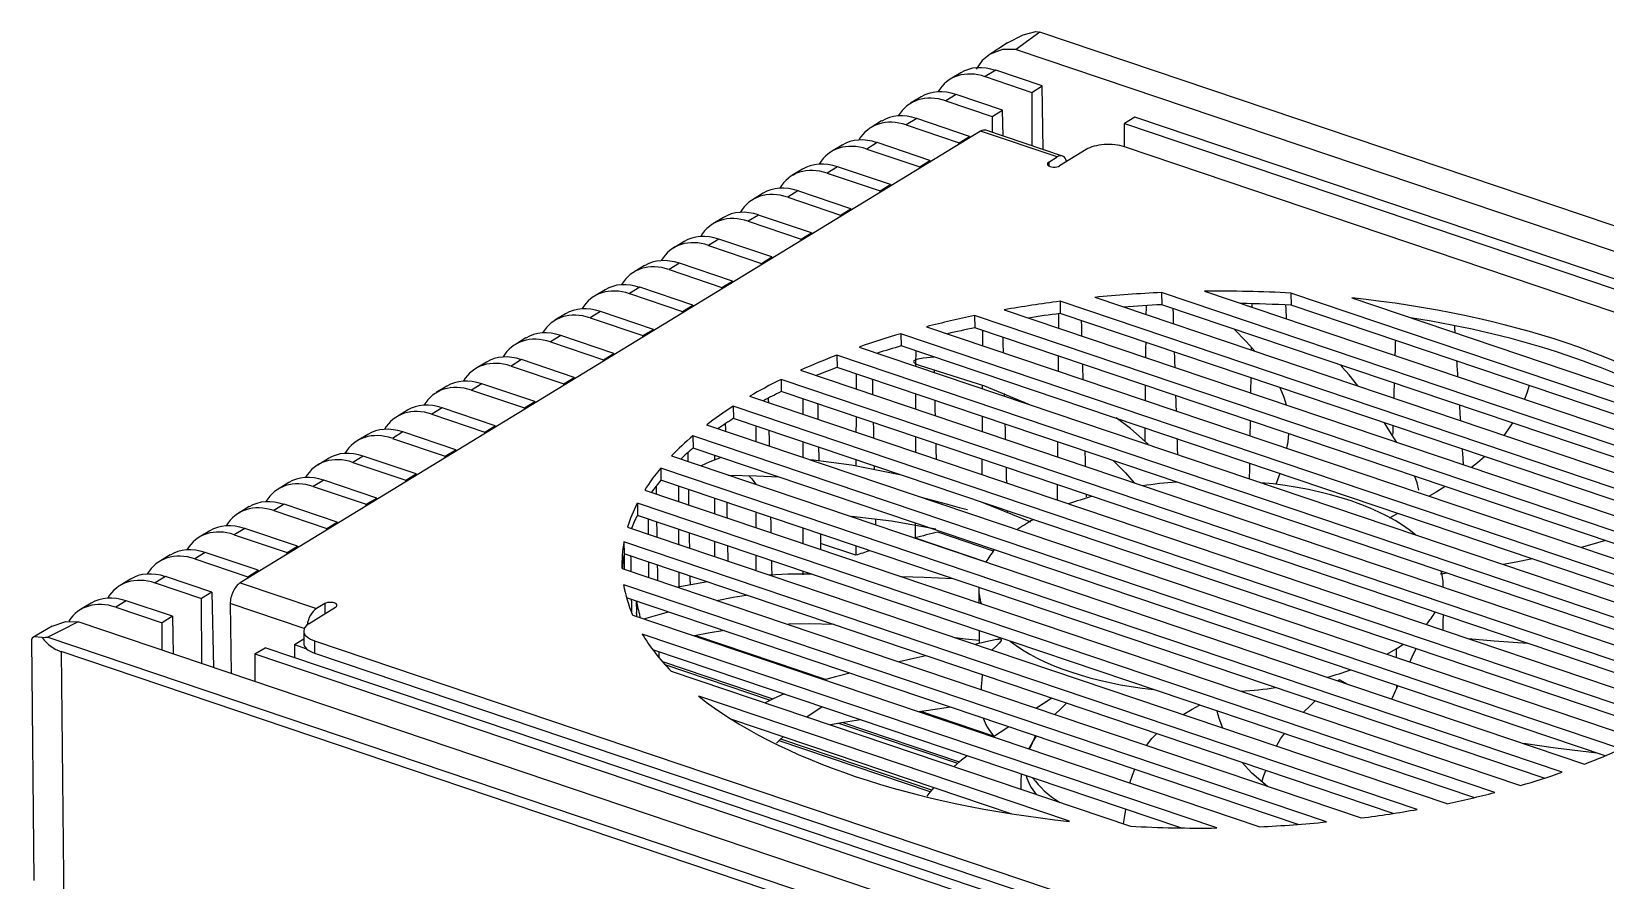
# Model space of a CAD drawing. Header units: millimetres. Extents: x 113 to 1101, y 63 to 734.
# Drawn here: x 927.9 to 1042.9, y 292.8 to 354.8 of the extents above; entities that cross this region are included whole.
import ezdxf

# ---------------------------------------------------------------- set-up
doc = ezdxf.new("R2010")
doc.units = ezdxf.units.MM

msp = doc.modelspace()

# ---------------------------------------------------------------- linework, layer by layer
for p, q in [((1098.95, 321.92), (1001.56, 354.78)), ((999.21, 354), (997.86, 353.14)), ((999.84, 353.51), (1096.76, 320.81)), ((995.79, 351.82), (995.01, 351.35)), ((998.34, 352), (997.58, 351.54)), ((1001.73, 350.86), (998.34, 352)), ((997.58, 351.54), (1000.97, 350.39)), ((1000.97, 350.39), (1001.73, 350.86)), ((1001.81, 346.21), (1001.73, 350.86)), ((992.9, 350.06), (992.12, 349.59)), ((995.45, 350.24), (994.69, 349.77)), ((994.69, 349.77), (998.08, 348.63)), ((998.84, 349.09), (995.45, 350.24)), ((1000.97, 350.39), (1000.97, 346.49)), ((992.57, 348.48), (991.81, 348.01)), ((996.43, 347.17), (992.57, 348.48)), ((998.08, 348.63), (998.84, 349.09)), ((998.08, 348.63), (998.08, 347.47)), ((998.88, 347.2), (998.84, 349.09)), ((1008.5, 348.57), (1007.74, 348.11)), ((1083.84, 323.15), (1008.5, 348.57)), ((997.24, 347.55), (943.15, 314.56)), ((990.01, 348.3), (989.24, 347.83)), ((991.81, 348.01), (995.67, 346.71)), ((1002.82, 345.67), (997.24, 347.55)), ((1003.21, 345.74), (997.63, 347.62)), ((1007.75, 346.41), (1007.74, 348.11)), ((1007.74, 348.11), (1083.08, 322.69)), ((987.13, 346.54), (986.35, 346.07)), ((989.68, 346.72), (988.92, 346.25)), ((988.92, 346.25), (992.79, 344.95)), ((993.54, 345.41), (989.68, 346.72)), ((995.67, 346.71), (996.43, 347.17)), ((995.67, 346.6), (995.67, 346.71)), ((996.43, 347.17), (996.43, 347.06)), ((1004.94, 346.21), (1003.01, 345.03)), ((1079.49, 322.2), (1007.75, 346.41)), ((986.79, 344.95), (986.03, 344.49)), ((990.66, 343.65), (986.79, 344.95)), ((992.79, 344.95), (993.54, 345.41)), ((992.79, 344.83), (992.79, 344.95)), ((993.54, 345.41), (993.55, 345.3)), ((1002.21, 345.3), (1002.82, 345.67)), ((1002.21, 345.3), (1002.22, 345.02)), ((984.24, 344.78), (983.46, 344.31)), ((986.03, 344.49), (989.9, 343.19)), ((981.35, 343.02), (980.58, 342.54)), ((983.9, 343.19), (983.15, 342.73)), ((983.15, 342.73), (987.01, 341.43)), ((987.77, 341.89), (983.9, 343.19)), ((989.9, 343.19), (990.66, 343.65)), ((989.9, 343.07), (989.9, 343.19)), ((990.66, 343.65), (990.66, 343.54)), ((987.01, 341.43), (987.77, 341.89)), ((987.77, 341.89), (987.77, 341.78)), ((978.47, 341.26), (977.69, 340.78)), ((981.02, 341.43), (980.26, 340.97)), ((980.26, 340.97), (984.13, 339.67)), ((984.88, 340.13), (981.02, 341.43)), ((987.01, 341.31), (987.01, 341.43)), ((975.58, 339.5), (974.8, 339.02)), ((978.13, 339.67), (977.37, 339.21)), ((977.37, 339.21), (981.24, 337.9)), ((982, 338.37), (978.13, 339.67)), ((984.13, 339.67), (984.88, 340.13)), ((984.13, 339.55), (984.13, 339.67)), ((984.88, 340.13), (984.89, 340.02)), ((981.24, 337.9), (982, 338.37)), ((982, 338.37), (982, 338.26)), ((972.69, 337.74), (971.92, 337.26)), ((975.24, 337.91), (974.48, 337.45)), ((974.48, 337.45), (978.35, 336.14)), ((979.11, 336.61), (975.24, 337.91)), ((981.24, 337.79), (981.24, 337.9)), ((969.81, 335.97), (969.03, 335.5)), ((972.36, 336.15), (971.6, 335.69)), ((971.6, 335.69), (975.46, 334.38)), ((976.22, 334.85), (972.36, 336.15)), ((978.35, 336.14), (979.11, 336.61)), ((978.35, 336.03), (978.35, 336.14)), ((979.11, 336.61), (979.11, 336.49)), ((1010.46, 335.77), (1010.47, 334.88)), ((1056.26, 320.32), (1010.46, 335.77)), ((1013.58, 335.86), (1055.55, 321.7)), ((1019.9, 335.73), (1019.91, 334.84)), ((1053.45, 324.41), (1019.9, 335.73)), ((975.46, 334.38), (976.22, 334.85)), ((976.22, 334.85), (976.23, 334.73)), ((1003.04, 335.13), (1003.05, 334.24)), ((1057.03, 316.91), (1003.04, 335.13)), ((1005.58, 335.42), (1056.91, 318.09)), ((1056.26, 319.43), (1010.47, 334.88)), ((1053.46, 323.52), (1019.91, 334.84)), ((1024.34, 335.38), (1051.43, 326.23)), ((966.92, 334.21), (966.14, 333.74)), ((969.47, 334.39), (968.71, 333.93)), ((968.71, 333.93), (972.58, 332.62)), ((973.34, 333.08), (969.47, 334.39)), ((975.46, 334.27), (975.46, 334.38)), ((996.8, 334.09), (996.81, 333.2)), ((1056.63, 313.9), (996.8, 334.09)), ((998.96, 334.5), (1056.89, 314.96)), ((1057.02, 316.03), (1003.05, 334.24)), ((964.03, 332.45), (963.26, 331.98)), ((966.58, 332.63), (965.82, 332.17)), ((970.45, 331.32), (966.58, 332.63)), ((972.58, 332.62), (973.34, 333.08)), ((972.58, 332.51), (972.58, 332.62)), ((973.34, 333.08), (973.34, 332.97)), ((991.42, 332.76), (991.43, 331.87)), ((1055.37, 311.18), (991.42, 332.76)), ((993.29, 333.27), (1055.92, 312.14)), ((1056.35, 313.11), (996.81, 333.2)), ((965.82, 332.17), (969.69, 330.86)), ((969.69, 330.86), (970.45, 331.32)), ((970.45, 331.32), (970.45, 331.21)), ((986.74, 331.19), (986.75, 330.3)), ((1053.42, 308.69), (986.74, 331.19)), ((988.37, 331.79), (1054.2, 309.57)), ((1054.89, 310.46), (991.43, 331.87)), ((961.14, 330.69), (960.37, 330.22)), ((963.7, 330.87), (962.94, 330.4)), ((962.94, 330.4), (966.8, 329.1)), ((967.56, 329.56), (963.7, 330.87)), ((969.69, 330.75), (969.69, 330.86)), ((984.08, 330.09), (1051.85, 307.22)), ((1052.75, 308.03), (986.75, 330.3)), ((958.26, 328.93), (957.48, 328.46)), ((960.81, 329.11), (960.05, 328.64)), ((964.68, 327.8), (960.81, 329.11)), ((966.8, 329.1), (967.56, 329.56)), ((966.8, 328.99), (966.8, 329.1)), ((967.56, 329.56), (967.56, 329.45)), ((982.67, 329.42), (982.67, 328.53)), ((1050.85, 306.42), (982.67, 329.42)), ((960.05, 328.64), (963.92, 327.34)), ((963.92, 327.34), (964.68, 327.8)), ((964.68, 327.8), (964.68, 327.69)), ((980.37, 328.19), (1048.92, 305.07)), ((1050.02, 305.81), (982.67, 328.53)), ((955.37, 327.17), (954.59, 326.7)), ((957.92, 327.35), (957.16, 326.88)), ((957.16, 326.88), (961.03, 325.58)), ((961.79, 326.04), (957.92, 327.35)), ((963.92, 327.23), (963.92, 327.34)), ((979.17, 327.46), (979.18, 326.57)), ((1047.71, 304.33), (979.17, 327.46)), ((1046.72, 303.78), (979.18, 326.57)), ((952.48, 325.41), (951.71, 324.94)), ((955.03, 325.59), (954.28, 325.12)), ((958.9, 324.28), (955.03, 325.59)), ((961.03, 325.58), (961.79, 326.04)), ((961.03, 325.47), (961.03, 325.58)), ((961.79, 326.04), (961.79, 325.93)), ((977.23, 326.11), (1045.42, 303.1)), ((954.28, 325.12), (958.14, 323.82)), ((958.14, 323.82), (958.9, 324.28)), ((958.9, 324.28), (958.9, 324.17)), ((976.23, 325.3), (976.24, 324.41)), ((1044, 302.43), (976.23, 325.3)), ((1042.85, 301.94), (976.24, 324.41)), ((949.6, 323.65), (948.82, 323.17)), ((952.15, 323.82), (951.39, 323.36)), ((951.39, 323.36), (955.26, 322.06)), ((956.01, 322.52), (952.15, 323.82)), ((958.14, 323.7), (958.14, 323.82)), ((974.66, 323.83), (1041.35, 301.33)), ((949.26, 322.06), (948.5, 321.6)), ((953.13, 320.76), (949.26, 322.06)), ((955.26, 322.06), (956.01, 322.52)), ((955.26, 321.94), (955.26, 322.06)), ((956.01, 322.52), (956.02, 322.41)), ((973.88, 322.95), (973.89, 322.06)), ((1039.72, 300.74), (973.88, 322.95)), ((1038.39, 300.3), (973.89, 322.06)), ((946.71, 321.89), (945.93, 321.41)), ((948.5, 321.6), (952.37, 320.3)), ((952.37, 320.3), (953.13, 320.76)), ((953.13, 320.76), (953.13, 320.65)), ((972.71, 321.34), (1036.66, 299.77)), ((943.82, 320.13), (943.05, 319.65)), ((946.37, 320.3), (945.62, 319.84)), ((945.62, 319.84), (949.48, 318.53)), ((950.24, 319), (946.37, 320.3)), ((952.37, 320.18), (952.37, 320.3)), ((972.17, 320.38), (972.17, 319.49)), ((1034.79, 299.25), (972.17, 320.38)), ((943.49, 318.54), (942.73, 318.08)), ((947.35, 317.24), (943.49, 318.54)), ((949.48, 318.53), (950.24, 319)), ((949.48, 318.42), (949.48, 318.53)), ((950.24, 319), (950.24, 318.89)), ((971.45, 318.62), (1031.28, 298.44)), ((1033.27, 298.88), (972.17, 319.49)), ((940.94, 318.37), (940.16, 317.89)), ((942.73, 318.08), (946.59, 316.77)), ((971.19, 317.57), (971.2, 316.68)), ((1029.12, 298.02), (971.19, 317.57)), ((988.12, 316.58), (985.54, 317.45)), ((992.45, 317.85), (997.63, 316.1)), ((998.18, 316.89), (994.11, 318.26)), ((938.05, 316.6), (937.27, 316.13)), ((940.6, 316.78), (939.84, 316.32)), ((939.84, 316.32), (943.71, 315.01)), ((944.47, 315.48), (940.6, 316.78)), ((946.59, 316.77), (947.35, 317.24)), ((946.59, 316.66), (946.59, 316.77)), ((947.35, 317.24), (947.36, 317.12)), ((1027.36, 297.73), (971.2, 316.68)), ((937.71, 315.02), (936.95, 314.56)), ((941.1, 313.88), (937.71, 315.02)), ((943.71, 315.01), (944.47, 315.48)), ((943.71, 314.9), (943.71, 315.01)), ((944.47, 315.48), (944.47, 315.36)), ((971.05, 315.61), (1025.04, 297.4)), ((935.16, 314.84), (934.39, 314.37)), ((936.95, 314.56), (940.34, 313.41)), ((941.1, 313.88), (940.34, 313.41)), ((941.1, 313.88), (941.2, 308.37)), ((943.15, 314.56), (948.73, 312.68)), ((1022.51, 297.11), (971.17, 314.43)), ((997.1, 314.14), (997.11, 313.11)), ((1031.02, 314.25), (1031.02, 314.47)), ((932.28, 313.08), (931.5, 312.61)), ((934.83, 313.26), (934.07, 312.8)), ((934.07, 312.8), (937.46, 311.65)), ((938.21, 312.12), (934.83, 313.26)), ((940.35, 308.66), (940.34, 313.41)), ((942.44, 313.05), (942.49, 307.94)), ((947.84, 311.23), (942.44, 313.05)), ((948.2, 311.6), (950.13, 312.78)), ((949.34, 313.05), (948.73, 312.68)), ((949.34, 313.05), (949.34, 312.3)), ((1020.42, 296.92), (971.38, 313.47)), ((972.09, 313.23), (972.1, 312.41)), ((1028.23, 279.01), (931.32, 311.71)), ((938.21, 312.12), (937.46, 311.65)), ((937.46, 309.64), (937.46, 311.65)), ((938.21, 312.12), (938.26, 309.36)), ((971.83, 312.21), (1017.62, 296.75)), ((927.92, 310.4), (928.09, 292.82)), ((929.43, 311.4), (928.02, 310.58)), ((929.12, 310.6), (1026.51, 277.74)), ((947.12, 310.05), (947.8, 310.47)), ((947.8, 311.04), (947.8, 310.15)), ((1014.5, 296.66), (972.53, 310.82)), ((985.92, 307.5), (976.46, 310.7)), ((997.13, 311.07), (997.14, 310.14)), ((930.09, 309.54), (930.27, 290.85)), ((1024.95, 277.53), (930.09, 309.54)), ((944.23, 309.37), (944.99, 309.83)), ((944.23, 309.37), (1019.57, 283.95)), ((944.23, 309.37), (944.23, 307.35)), ((1020.33, 284.41), (944.99, 309.83)), ((947.12, 310.05), (948.01, 309.75)), ((947.12, 310.05), (947.12, 309.11)), ((948.59, 310.32), (948.6, 309.43)), ((948.59, 310.32), (1020.34, 286.12)), ((948.6, 309.43), (1020.35, 285.23)), ((1011.86, 296.67), (973.3, 309.68)), ((1027.58, 309.74), (1027.59, 309.12)), ((982.08, 306.07), (974.02, 308.79)), ((981.89, 305.98), (974.21, 308.57)), ((974.63, 308.11), (1008.18, 296.79)), ((1027.61, 307.08), (1027.61, 306.83)), ((1003.74, 297.15), (976.65, 306.29)), ((998.19, 303.37), (992.86, 305.16)), ((999.46, 297.7), (979.06, 304.59)), ((995.57, 301.36), (986.89, 304.29)), ((995.69, 301.47), (987.19, 304.34)), ((993.56, 299.3), (982.52, 303.03)), ((993.67, 299.42), (982.64, 303.14))]:
    msp.add_line(p, q)
for points in [[(999.21, 354), (1000.34, 354.58), (1001.28, 354.84)], [(1001.56, 354.78), (1000.59, 354.07), (999.84, 353.51)], [(1001.28, 354.84), (1001.43, 354.81), (1001.56, 354.78)], [(999.84, 353.51), (998.83, 353.51), (997.94, 353.19), (997.35, 352.72), (996.91, 352.08)], [(1015.73, 333.11), (1016.63, 332.2), (1017.3, 331.47)], [(993.83, 331.06), (993.05, 330.98), (992.66, 330.91), (992.46, 330.84), (992.37, 330.78), (992.34, 330.74), (992.35, 330.69), (992.45, 330.59), (992.55, 330.54), (992.75, 330.47)], [(992.75, 330.47), (997.51, 328.95), (1000.98, 327.53)], [(1023.66, 330.33), (1023.59, 330.41), (1023.54, 330.48)], [(1024.8, 328.96), (1024.16, 329.75), (1023.65, 330.33)], [(1019.08, 328.83), (1019.38, 328.12), (1019.55, 327.56)], [(1037.31, 328.97), (1037.12, 328.41), (1036.96, 327.98)], [(1000.43, 327.77), (1000.48, 327.72), (1000.52, 327.69)], [(1009.48, 324.69), (1008.18, 325.84), (1007.13, 326.61)], [(1019.73, 325.47), (1019.67, 324.87), (1019.59, 324.4)], [(1027.64, 324.82), (1027.13, 325.63), (1026.73, 326.26)], [(1036.08, 326.24), (1035.75, 325.73), (1035.46, 325.33)], [(978.3, 323.72), (977.45, 323.41), (976.83, 323.1)], [(991.46, 322.43), (987.81, 323.17), (984.85, 323.54)], [(1006.93, 323.49), (1007.81, 322.59), (1008.46, 321.87)], [(1034.04, 323.78), (1033.53, 323.33), (1033.1, 322.98)], [(978.81, 322.43), (980.88, 322.37), (982.51, 322.3)], [(980.32, 322.39), (980.5, 322.18), (980.62, 322.03), (980.73, 321.89), (980.85, 321.74)], [(1019.09, 322.54), (1018.93, 322.09), (1018.79, 321.74)], [(1029.25, 321.33), (1029.12, 321.88), (1028.96, 322.34)], [(992.99, 320.79), (994.82, 320.31), (995.68, 320.07), (996.07, 319.97), (996.27, 319.93), (996.28, 319.92), (996.28, 319.92), (996.28, 319.93)], [(1031.16, 321.61), (1030.51, 321.2), (1029.99, 320.89)], [(1000.9, 319), (998.93, 319.79), (997.22, 320.48)], [(1027.72, 319.62), (1027.35, 319.43), (1027.07, 319.28)], [(993.96, 318.48), (990.74, 319.08), (987.81, 319.4)], [(1042.88, 317.65), (1041.89, 317.36), (1041.1, 317.14)], [(1037.54, 316.31), (1036.35, 316.08), (1035.41, 315.91)], [(984.91, 315.2), (983.17, 315.19), (981.81, 315.13)], [(995.22, 314.86), (993.12, 314.95), (991.47, 315.01)], [(1031.3, 315.27), (1031.02, 315.23), (1030.81, 315.2)], [(977.29, 314.63), (976.07, 314.42), (975.13, 314.24)], [(972.11, 313.23), (972.2, 312.69), (972.24, 312.56), (972.28, 312.43), (972.32, 312.27), (972.36, 312.03)], [(977.98, 313.28), (979.16, 313.51), (980.11, 313.67)], [(931.32, 311.71), (930.08, 311.09), (929.12, 310.6)], [(929.43, 311.4), (930.43, 311.73), (931.32, 311.71)], [(972.14, 312.1), (972.12, 312.2), (972.12, 312.27), (972.11, 312.34), (972.11, 312.41)], [(972.65, 311.93), (973.66, 312.22), (974.45, 312.44)], [(986.55, 311.53), (984.71, 311.58), (983.2, 311.55)], [(1031.01, 311.12), (1031.03, 311.74), (1031.04, 312.22)], [(928.71, 310.57), (928.1, 310.61), (927.96, 310.53), (927.92, 310.4)], [(928.71, 310.57), (928.94, 310.59), (929.12, 310.6)], [(978.54, 311.08), (977.33, 310.88), (976.35, 310.69)], [(997.13, 310.35), (996.14, 310.46), (995.39, 310.55)], [(998.63, 310.47), (997.62, 310.25), (996.82, 310.07)], [(998.41, 310.42), (998.57, 310.46), (998.65, 310.47), (998.72, 310.45), (998.74, 310.43), (998.74, 310.4), (998.73, 310.35), (998.69, 310.27), (998.6, 310.16), (998.41, 309.97), (998.06, 309.64)], [(1037.18, 310.13), (1034.74, 310.3), (1032.84, 310.48)], [(1028.58, 308.78), (1028.84, 309.32), (1029.04, 309.74)], [(993.24, 309.24), (992.14, 308.99), (991.28, 308.79)], [(987.69, 307.97), (986.64, 307.71), (985.83, 307.49)], [(997.36, 307.85), (997.33, 307.48), (997.31, 307.24), (997.29, 307), (997.27, 306.76)], [(1023.3, 307.42), (1023.43, 307.49), (1023.44, 307.49), (1023.45, 307.48), (1023.45, 307.46)], [(1024.06, 307.15), (1023.71, 307.34), (1023.45, 307.49)], [(1027.61, 306.83), (1027.67, 306.95), (1027.72, 307.04)], [(982.88, 306.45), (982.09, 306.09), (981.5, 305.8)], [(1002.43, 306.14), (1001.8, 305.73), (1001.31, 305.4)], [(1020.82, 305.11), (1021.3, 305.58), (1021.68, 305.94)], [(1027.28, 306.08), (1027.39, 306.34), (1027.46, 306.5), (1027.54, 306.67), (1027.61, 306.83)], [(984.55, 304.77), (985.15, 305.2), (985.63, 305.52)], [(995.02, 305.49), (994.25, 305.37), (993.75, 305.3), (993.25, 305.22), (992.74, 305.15)], [(1002.67, 304.94), (1003.14, 305.41), (1003.52, 305.77)], [(1012.02, 304.94), (1012.69, 305.33), (1013.23, 305.64)], [(1014.92, 303.96), (1014.67, 304.65), (1014.51, 305.2)], [(988.48, 304.56), (987.23, 304.36), (986.27, 304.19)], [(999.29, 304.06), (998.67, 303.64), (998.19, 303.31)], [(1009.36, 302.69), (1009.75, 303.19), (1010.1, 303.56)], [(1018.84, 302.63), (1019.15, 303.16), (1019.43, 303.55)], [(982.34, 302.86), (982.61, 303.12), (982.82, 303.32)], [(1000.77, 302.44), (1001.06, 302.96), (1001.33, 303.36)], [(1001.23, 303.4), (1001.09, 303.06), (1001, 302.85), (1000.9, 302.64), (1000.81, 302.42)], [(1042.28, 302.13), (1039.23, 302.48), (1036.9, 302.83)], [(996.26, 301.94), (995.73, 301.51), (995.31, 301.15)], [(1018.2, 299.7), (1017.05, 300.66), (1016.35, 301.44)], [(1000.21, 299.48), (1000.19, 300.11), (1000.22, 300.59)], [(1008.14, 299.95), (1008.33, 300.51), (1008.5, 300.95)], [(1017.77, 300.03), (1017.93, 300.5), (1018.06, 300.86)], [(993.82, 299.62), (993.53, 299.27), (993.31, 298.99)], [(1007.82, 298.02), (1007.73, 297.39), (1007.65, 296.96)]]:
    msp.add_lwpolyline(points)
for centre, major_axis, ratio, start_param, end_param in [((997.59, 347.06), (-2.55, 4.3), 0.71266, 5.592031, 6.649275), ((998.42, 347.57), (2.66, -4.23), 0.701523, 2.431754, 3.132476), ((994.7, 345.3), (-2.55, 4.3), 0.71266, 5.592031, 6.649275), ((995.53, 345.81), (2.66, -4.23), 0.701523, 2.431754, 3.132476), ((991.81, 343.54), (-2.55, 4.3), 0.71266, 5.592031, 6.649275), ((992.65, 344.05), (2.66, -4.23), 0.701523, 2.431754, 3.132476), ((997.25, 346.48), (-0.38, -1.14), 0.540463, 3.141591, 3.71422), ((988.93, 341.78), (-2.55, 4.3), 0.71266, 5.592031, 6.649275), ((989.76, 342.29), (2.66, -4.23), 0.701523, 2.431754, 3.132476), ((1006.54, 345.67), (-2, -0.02), 0.455889, 4.059811, 5.630608), ((986.04, 340.02), (-2.55, 4.3), 0.71266, 5.592031, 6.649275), ((986.87, 340.53), (2.66, -4.23), 0.701523, 2.431754, 3.132476), ((1002.61, 345.16), (0.5, 0.005), 0.455889, 2.489015, 5.630608), ((1002.83, 344.6), (-0.38, -1.14), 0.540463, 2.445066, 3.71422), ((983.15, 338.26), (-2.55, 4.3), 0.71266, 5.592031, 6.649275), ((983.99, 338.77), (2.66, -4.23), 0.701523, 2.431754, 3.132476), ((980.27, 336.5), (-2.55, 4.3), 0.71266, 5.592031, 6.649275), ((981.1, 337.01), (2.66, -4.23), 0.701523, 2.431754, 3.132476), ((977.38, 334.74), (-2.55, 4.3), 0.71266, 5.592031, 6.649275), ((978.21, 335.24), (2.66, -4.23), 0.701523, 2.431754, 3.132476), ((975.32, 333.48), (2.66, -4.23), 0.701523, 2.431754, 3.132476), ((974.49, 332.98), (-2.55, 4.3), 0.71266, 5.592031, 6.649275), ((971.6, 331.21), (-2.55, 4.3), 0.71266, 5.592031, 6.649275), ((972.44, 331.72), (2.66, -4.23), 0.701523, 2.431754, 3.132476), ((1014.04, 316.26), (-43, -0.42), 0.455889, 4.791292, 4.906068), ((1014.04, 316.26), (-43, -0.42), 0.455889, 4.571144, 4.71866), ((969.55, 329.96), (2.66, -4.23), 0.701523, 2.431754, 3.132476), ((1014.04, 316.26), (-43, -0.42), 0.455889, 4.966599, 5.066238), ((1014.05, 315.37), (-43, -0.42), 0.455889, 4.791292, 4.856799), ((1037.63, -2076), (-5.29, 3294.59), 0.010883, 0.749889, 0.750185), ((989.55, 2800.1), (-59.63, 3261.44), 0.010928, 2.427704, 2.428231), ((1014.05, 315.37), (-43, -0.42), 0.455889, 4.571144, 4.657263), ((1041.07, -2424.36), (-5.29, 3294.56), 0.010883, 0.578022, 0.578165), ((986.11, 3148.44), (-59.63, 3261.4), 0.010928, 2.611164, 2.61178), ((1014.04, 316.26), (-43, -0.42), 0.455889, 3.65355, 4.466073), ((968.72, 329.45), (-2.55, 4.3), 0.71266, 5.592031, 6.649275), ((1014.04, 316.26), (-43, -0.42), 0.455889, 5.120384, 5.211466), ((1014.05, 315.37), (-43, -0.42), 0.455889, 4.966599, 5.022935), ((1034.2, -1727.74), (-5.29, 3294.72), 0.010883, 0.894574, 0.894982), ((992.98, 2451.82), (-59.63, 3261.56), 0.010928, 2.277412, 2.277865), ((1014.05, 315.37), (-43, -0.42), 0.455889, 3.757604, 4.362019), ((965.83, 327.69), (-2.55, 4.3), 0.71266, 5.592031, 6.649275), ((966.66, 328.2), (2.66, -4.23), 0.701523, 2.431754, 3.132476), ((1014.04, 316.26), (-43, -0.42), 0.455889, 5.261841, 5.347782), ((1014.05, 315.37), (-43, -0.42), 0.455889, 5.120384, 5.171609), ((1030.76, -1379.27), (-5.29, 3294.62), 0.010883, 1.024259, 1.024655), ((996.42, 2103.27), (-59.63, 3261.37), 0.010928, 2.144544, 2.144954), ((1044.5, -2772.72), (-5.29, 3294.54), 0.010883, 0.340849, 0.341849), ((982.68, 3496.83), (-59.63, 3261.4), 0.010928, 2.895708, 2.89637), ((963.78, 326.44), (2.66, -4.23), 0.701523, 2.431754, 3.132476), ((1014.04, 316.26), (-43, -0.42), 0.455889, 5.395901, 5.478863), ((1014.05, 315.37), (-43, -0.42), 0.455889, 5.261841, 5.309999), ((1027.33, -1030.88), (-5.29, 3294.63), 0.010883, 1.144465, 1.144836), ((1034.2, -1727.74), (-5.29, 3294.72), 0.010883, 0.89577, 0.896202), ((1037.63, -2076), (-5.29, 3294.59), 0.010883, 0.751086, 0.75158), ((989.55, 2800.1), (-59.63, 3261.44), 0.010928, 2.429194, 2.429722), ((1041.07, -2424.36), (-5.29, 3294.56), 0.010883, 0.579767, 0.579901), ((962.94, 325.93), (-2.55, 4.3), 0.71266, 5.592031, 6.649275), ((1014.05, 315.37), (-43, -0.42), 0.455889, 5.395901, 5.44226), ((999.86, 1754.8), (-59.62, 3261.24), 0.010928, 2.022687, 2.022753), ((992.98, 2451.82), (-59.63, 3261.56), 0.010928, 2.278692, 2.279147), ((982.68, 3496.83), (-59.63, 3261.4), 0.010928, 2.899006, 2.900465), ((960.06, 324.17), (-2.55, 4.3), 0.71266, 5.592031, 6.649275), ((960.89, 324.68), (2.66, -4.23), 0.701523, 2.431754, 3.132476), ((1014.04, 316.26), (-43, -0.42), 0.455889, 5.525765, 5.60735), ((1023.89, -682.45), (-5.29, 3294.57), 0.010883, 1.258469, 1.258824), ((1003.29, 1406.58), (-59.63, 3261.48), 0.010928, 1.907181, 1.907546), ((1030.76, -1379.27), (-5.29, 3294.62), 0.010883, 1.02568, 1.025769), ((1037.63, -2076), (-5.29, 3294.59), 0.010883, 0.752479, 0.752972), ((1041.07, -2424.36), (-5.29, 3294.56), 0.010883, 0.581019, 0.581632), ((1044.5, -2772.72), (-5.29, 3294.54), 0.010883, 0.343666, 0.344659), ((958, 322.92), (2.66, -4.23), 0.701523, 2.431754, 3.132476), ((1014.05, 315.37), (-43, -0.42), 0.455889, 5.525765, 5.571243), ((1010.16, 709.77), (-59.62, 3261.36), 0.010928, 1.687908, 1.688006), ((1020.45, -334.01), (-5.29, 3294.42), 0.010883, 1.368455, 1.3688), ((1027.33, -1030.88), (-5.29, 3294.63), 0.010883, 1.145512, 1.145883), ((999.86, 1754.8), (-59.62, 3261.24), 0.010928, 2.023451, 2.023835), ((996.42, 2103.27), (-59.63, 3261.37), 0.010928, 2.14605, 2.146113), ((989.55, 2800.1), (-59.63, 3261.44), 0.010928, 2.430686, 2.431216), ((957.17, 322.41), (-2.55, 4.3), 0.71266, 5.592031, 6.649275), ((1014.04, 316.26), (-43, -0.42), 0.455889, 5.653866, 5.735451), ((1014.05, 315.37), (-43, -0.42), 0.455889, 5.653866, 5.699238), ((1006.73, 1058.21), (-59.63, 3261.52), 0.010929, 1.796511, 1.796865), ((1023.89, -682.45), (-5.29, 3294.57), 0.010883, 1.259471, 1.259826), ((1030.76, -1379.27), (-5.29, 3294.62), 0.010883, 1.026489, 1.026884), ((982.68, 3496.83), (-59.63, 3261.4), 0.010928, 2.903145, 2.90463), ((954.28, 320.65), (-2.55, 4.3), 0.71266, 5.592031, 6.649275), ((955.12, 321.16), (2.66, -4.23), 0.701523, 2.431754, 3.132476), ((1013.59, 361.39), (-59.62, 3261.1), 0.010927, 1.581393, 1.581557), ((1017.01, 14.39), (-5.29, 3294.2), 0.010882, 1.476041, 1.47638), ((1010.16, 709.77), (-59.62, 3261.36), 0.010928, 1.688637, 1.688983), ((1003.29, 1406.58), (-59.63, 3261.48), 0.010928, 1.90821, 1.908575), ((996.42, 2103.27), (-59.63, 3261.37), 0.010928, 2.146862, 2.147273), ((1037.63, -2076), (-5.29, 3294.59), 0.010883, 0.75387, 0.754285), ((1041.07, -2424.36), (-5.29, 3294.56), 0.010883, 0.582747, 0.583359), ((1044.5, -2772.72), (-5.29, 3294.54), 0.010883, 0.346461, 0.347042), ((1014.04, 316.26), (-43, -0.42), 0.455889, 5.782352, 5.865315), ((1014.05, 315.37), (-43, -0.42), 0.455889, 5.782352, 5.828378), ((1020.45, -334.01), (-5.29, 3294.42), 0.010883, 1.369429, 1.369775), ((1006.73, 1058.21), (-59.63, 3261.52), 0.010929, 1.797508, 1.797821), ((1027.33, -1030.88), (-5.29, 3294.63), 0.010883, 1.146558, 1.146929), ((999.86, 1754.8), (-59.62, 3261.24), 0.010928, 2.024533, 2.024916), ((1034.2, -1727.74), (-5.29, 3294.72), 0.010883, 0.898207, 0.898639), ((992.98, 2451.82), (-59.63, 3261.56), 0.010928, 2.281258, 2.281713), ((989.55, 2800.1), (-59.63, 3261.44), 0.010928, 2.432181, 2.432712), ((982.68, 3496.83), (-59.63, 3261.4), 0.010928, 2.907358, 2.908869), ((951.4, 318.89), (-2.55, 4.3), 0.71266, 5.592031, 6.649275), ((952.23, 319.4), (2.66, -4.23), 0.701523, 2.431754, 3.132476), ((1017.03, 13), (-59.63, 3261.47), 0.010929, 1.475073, 1.475274), ((1013.58, 362.7), (-5.29, 3294.38), 0.010883, 1.582562, 1.582666), ((1023.89, -682.45), (-5.29, 3294.57), 0.010883, 1.260473, 1.260611), ((1003.29, 1406.58), (-59.63, 3261.48), 0.010928, 1.90924, 1.909315), ((1030.76, -1379.27), (-5.29, 3294.62), 0.010883, 1.027603, 1.027997), ((1041.07, -2424.36), (-5.29, 3294.56), 0.010883, 0.584471, 0.585081), ((948.51, 317.13), (-2.55, 4.3), 0.71266, 5.592031, 6.649275), ((949.34, 317.64), (2.66, -4.23), 0.701523, 2.431754, 3.132476), ((1014.04, 316.26), (-43, -0.42), 0.455889, 5.913433, 5.999374), ((1014.05, 315.37), (-43, -0.42), 0.455889, 5.913433, 5.960976), ((996.42, 2103.27), (-59.63, 3261.37), 0.010928, 2.148023, 2.148434), ((1014.06, 314.3), (-16.96, -0.17), 0.455889, 4.856303, 5.006511), ((1020.46, -335.32), (-59.62, 3261.27), 0.010928, 1.367774, 1.367948), ((1010.15, 711.07), (-5.29, 3294.47), 0.010883, 1.689268, 1.689609), ((1017.03, 13), (-59.63, 3261.47), 0.010929, 1.475903, 1.476248), ((1034.2, -1727.74), (-5.29, 3294.72), 0.010883, 0.899424, 0.899855), ((1014.06, 314.3), (-16.96, -0.17), 0.455889, 5.243995, 5.367499), ((992.98, 2451.82), (-59.63, 3261.56), 0.010928, 2.282553, 2.282611), ((1014.06, 314.3), (-16.96, -0.17), 0.455889, 3.62902, 4.4907), ((945.62, 315.37), (-2.55, 4.3), 0.71266, 5.592031, 6.649275), ((946.45, 315.87), (2.66, -4.23), 0.701523, 2.431754, 3.132476), ((1014.04, 316.26), (-43, -0.42), 0.455889, 6.04975, 6.140831), ((1013.58, 362.7), (-5.29, 3294.38), 0.010883, 1.583517, 1.583856), ((1013.59, 361.39), (-59.62, 3261.1), 0.010927, 1.583154, 1.583498), ((1017.01, 14.39), (-5.29, 3294.2), 0.010882, 1.477959, 1.478299), ((996.42, 2103.27), (-59.63, 3261.37), 0.010928, 2.149184, 2.149231), ((942.74, 313.61), (-2.55, 4.3), 0.71266, 5.592031, 6.649275), ((943.57, 314.11), (2.66, -4.23), 0.701523, 2.431754, 3.132476), ((1014.05, 315.37), (-43, -0.42), 0.455889, 6.04975, 6.099948), ((1006.72, 1059.58), (-5.29, 3294.79), 0.010884, 1.797417, 1.797765), ((1020.46, -335.32), (-59.62, 3261.27), 0.010928, 1.368587, 1.368938), ((1010.15, 711.07), (-5.29, 3294.47), 0.010883, 1.69023, 1.690571), ((1010.16, 709.77), (-59.62, 3261.36), 0.010928, 1.690592, 1.690939), ((1020.45, -334.01), (-5.29, 3294.42), 0.010883, 1.371377, 1.371722), ((1003.29, 1406.58), (-59.63, 3261.48), 0.010928, 1.910512, 1.910636), ((1027.33, -1030.88), (-5.29, 3294.63), 0.010883, 1.14865, 1.149013), ((1014.06, 314.3), (-16.96, -0.17), 0.455889, 5.579851, 5.696287), ((1014.04, 316.26), (-43, -0.42), 0.455889, 6.194978, 6.294617), ((1017.03, 13), (-59.63, 3261.47), 0.010929, 1.476877, 1.477223), ((1013.58, 362.7), (-5.29, 3294.38), 0.010883, 1.584472, 1.584811), ((1006.73, 1058.21), (-59.63, 3261.52), 0.010929, 1.799502, 1.799855), ((1014.2, 300.06), (-45, -0.44), 0.455889, 5.170738, 5.212524), ((939.85, 311.85), (-2.55, 4.3), 0.71266, 5.592031, 6.649275), ((940.68, 312.35), (2.66, -4.23), 0.701523, 2.431754, 3.132476), ((1014.05, 315.37), (-43, -0.42), 0.455889, 6.194978, 6.249588), ((1003.28, 1408.02), (-5.29, 3294.83), 0.010884, 1.908393, 1.908745), ((1023.9, -683.76), (-59.63, 3261.43), 0.010928, 1.258874, 1.259235), ((1013.59, 361.39), (-59.62, 3261.1), 0.010927, 1.584124, 1.584468), ((1017.01, 14.39), (-5.29, 3294.2), 0.010882, 1.478918, 1.479258), ((1010.16, 709.77), (-59.62, 3261.36), 0.010928, 1.69157, 1.691917), ((1023.89, -682.45), (-5.29, 3294.57), 0.010883, 1.262476, 1.262693), ((1014.2, 300.06), (-45, -0.44), 0.455889, 5.298307, 5.326198), ((1014.06, 314.3), (-16.96, -0.17), 0.455889, 5.907559, 6.029394), ((936.96, 310.08), (-2.55, 4.3), 0.71266, 5.592031, 6.649275), ((937.79, 310.59), (2.66, -4.23), 0.701523, 2.431754, 3.132476), ((1006.72, 1059.58), (-5.29, 3294.79), 0.010884, 1.798398, 1.798746), ((1020.46, -335.32), (-59.62, 3261.27), 0.010928, 1.369577, 1.369927), ((1010.15, 711.07), (-5.29, 3294.47), 0.010883, 1.691193, 1.691534), ((1017.03, 13), (-59.63, 3261.47), 0.010929, 1.477852, 1.478051), ((1020.45, -334.01), (-5.29, 3294.42), 0.010883, 1.372351, 1.372435), ((1014.06, 314.3), (-16.96, -0.17), 0.455889, 3.11321, 3.263418), ((943.16, 313.49), (0.38, 1.14), 0.540463, 0.572627, 2.143424), ((1014.04, 316.26), (-43, -0.42), 0.455889, 0.071962, 0.186738), ((1014.06, 314.3), (-16.96, -0.17), 0.455889, 6.271198, 6.283185), ((1014.06, 314.3), (-16.96, -0.17), 0.455889, 0, 0.140576), ((934.07, 308.32), (-2.55, 4.3), 0.71266, 5.592031, 6.620707), ((934.91, 308.83), (2.66, -4.23), 0.701523, 2.431754, 3.132476), ((949.73, 312.91), (-0.5, -0.005), 0.455889, 2.489015, 5.630608), ((1023.9, -683.76), (-59.63, 3261.43), 0.010928, 1.259892, 1.260196), ((949.8, 311.06), (-2, -0.02), 0.455889, 5.630608, 7.201404), ((948.74, 311.61), (0.38, 1.14), 0.540463, 0.572627, 1.85695), ((1014.06, 314.3), (-16.96, -0.17), 0.455889, 2.752222, 2.873467), ((933.36, 316.46), (3.73, 6.72), 0.595914, 2.874541, 3.250343), ((1014.04, 316.26), (-43, -0.42), 0.455889, 0.25937, 0.406886), ((949.8, 310.17), (2, 0.02), 0.455889, 3.141607, 4.059811), ((1020.46, -335.32), (-59.62, 3261.27), 0.010928, 1.371556, 1.371685), ((1014.06, 314.3), (-16.96, -0.17), 0.455889, 0.520513, 1.315826), ((1014.06, 314.3), (-16.96, -0.17), 0.455889, 2.424809, 2.489015), ((1014.06, 314.3), (-16.96, -0.17), 0.455889, 2.489015, 2.53987), ((1014.06, 314.3), (-16.96, -0.17), 0.455889, 2.090131, 2.211966), ((1014.04, 316.26), (-43, -0.42), 0.455889, 0.511957, 1.32448), ((1014.06, 314.3), (-16.96, -0.17), 0.455889, 1.695763, 1.848326), ((1014.14, 306.12), (-16.96, -0.17), 0.455889, 0.164433, 0.343994), ((1014.04, 316.26), (-43, -0.42), 0.455889, 2.254308, 2.337271), ((1014.19, 301.4), (13.75, 0.14), 0.455889, 3.266559, 3.492361), ((1014.18, 302.29), (13.75, 0.14), 0.455889, 3.440623, 3.76244), ((1014.04, 316.26), (-43, -0.42), 0.455889, 2.120249, 2.20619), ((1014.04, 316.26), (-43, -0.42), 0.455889, 1.978792, 2.069873), ((1014.04, 316.26), (-43, -0.42), 0.455889, 1.825006, 1.924645), ((1014.04, 316.26), (-43, -0.42), 0.455889, 1.429552, 1.577067), ((1014.04, 316.26), (-43, -0.42), 0.455889, 1.6497, 1.764475)]:
    msp.add_ellipse(centre, major_axis=major_axis, ratio=ratio, start_param=start_param, end_param=end_param)

doc.saveas('drawing.dxf')
